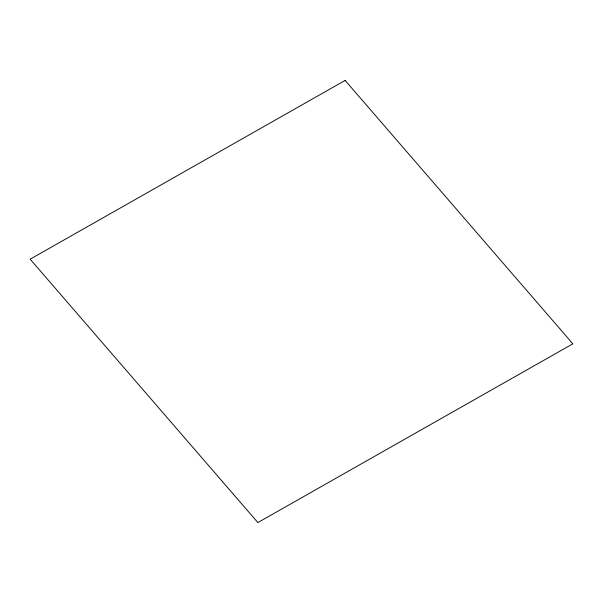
<?xml version="1.0" encoding="UTF-8"?>
<svg xmlns="http://www.w3.org/2000/svg" width="603" height="603" viewBox="0 0 603 603"><rect width="100%" height="100%" fill="white"/><g stroke="black" fill="none" stroke-linecap="round" stroke-linejoin="round"><path stroke-width="0.9" d="M345.127 80.433L30.15 259.184L257.873 522.567L572.85 343.816L345.127 80.433"/></g></svg>
